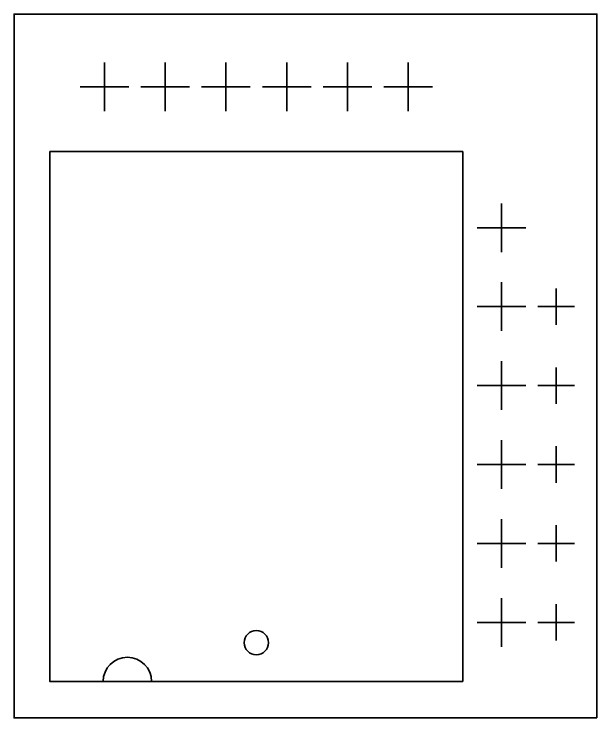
# Model space of a CAD drawing. Header units: inches. Extents: x -1481 to -429, y -1676 to -696.
# Drawn here: x -1204 to -964, y -985.7 to -695.7 of the extents above; entities that cross this region are included whole.
import ezdxf

# ---------------------------------------------------------------- set-up
doc = ezdxf.new("R2010")
doc.units = ezdxf.units.IN
doc.header["$MEASUREMENT"] = 0
doc.layers.add('Layer 1', color=7, linetype='Continuous')

# ---------------------------------------------------------------- blocks, each defined once
blk = doc.blocks.new('block 22')
at = {"layer": 'Layer 1', "color": 250, "lineweight": 35, "true_color": 0x231f20}
for points in [[(-1041.76, -715.7), (-1041.76, -735.73)], [(-1051.78, -725.72), (-1031.74, -725.72)]]:
    blk.add_lwpolyline(points, dxfattribs=at)
blk = doc.blocks.new('block 23')
at = {"layer": 'Layer 1', "color": 250, "lineweight": 35, "true_color": 0x231f20}
for points in [[(-1066.76, -715.7), (-1066.76, -735.73)], [(-1076.78, -725.72), (-1056.74, -725.72)]]:
    blk.add_lwpolyline(points, dxfattribs=at)
blk = doc.blocks.new('block 24')
at = {"layer": 'Layer 1', "color": 250, "lineweight": 35, "true_color": 0x231f20}
for points in [[(-1091.76, -715.7), (-1091.76, -735.73)], [(-1101.78, -725.72), (-1081.74, -725.72)]]:
    blk.add_lwpolyline(points, dxfattribs=at)
blk = doc.blocks.new('block 26')
at = {"layer": 'Layer 1', "color": 250, "lineweight": 35, "true_color": 0x231f20}
for points in [[(-1003.36, -826.28), (-1003.36, -806.24)], [(-1013.38, -816.26), (-993.35, -816.26)]]:
    blk.add_lwpolyline(points, dxfattribs=at)
blk = doc.blocks.new('block 27')
at = {"layer": 'Layer 1', "color": 250, "lineweight": 35, "true_color": 0x231f20}
for points in [[(-1003.36, -858.8), (-1003.36, -838.77)], [(-1013.38, -848.78), (-993.35, -848.78)]]:
    blk.add_lwpolyline(points, dxfattribs=at)
blk = doc.blocks.new('block 28')
at = {"layer": 'Layer 1', "color": 250, "lineweight": 35, "true_color": 0x231f20}
for points in [[(-1003.36, -793.76), (-1003.36, -773.72)], [(-1013.38, -783.74), (-993.35, -783.74)]]:
    blk.add_lwpolyline(points, dxfattribs=at)
blk = doc.blocks.new('block 29')
at = {"layer": 'Layer 1', "color": 250, "lineweight": 35, "true_color": 0x231f20}
for points in [[(-1003.36, -891.32), (-1003.36, -871.29)], [(-1013.38, -881.31), (-993.35, -881.31)]]:
    blk.add_lwpolyline(points, dxfattribs=at)
blk = doc.blocks.new('block 30')
at = {"layer": 'Layer 1', "color": 250, "lineweight": 35, "true_color": 0x231f20}
for points in [[(-1003.36, -923.85), (-1003.36, -903.81)], [(-1013.38, -913.83), (-993.35, -913.83)]]:
    blk.add_lwpolyline(points, dxfattribs=at)
blk = doc.blocks.new('block 31')
at = {"layer": 'Layer 1', "color": 250, "lineweight": 35, "true_color": 0x231f20}
for points in [[(-1003.36, -956.37), (-1003.36, -936.33)], [(-1013.38, -946.35), (-993.35, -946.35)]]:
    blk.add_lwpolyline(points, dxfattribs=at)
blk = doc.blocks.new('block 25')
at = {"layer": 'Layer 1'}
for name in ['block 28', 'block 26', 'block 27', 'block 29', 'block 30', 'block 31']:
    blk.add_blockref(name, (0, 0), dxfattribs=at)
blk = doc.blocks.new('block 33')
at = {"layer": 'Layer 1', "color": 250, "lineweight": 35, "true_color": 0x231f20}
for points in [[(-980.8, -823.76), (-980.8, -808.76)], [(-988.3, -816.26), (-973.3, -816.26)]]:
    blk.add_lwpolyline(points, dxfattribs=at)
blk = doc.blocks.new('block 34')
at = {"layer": 'Layer 1', "color": 250, "lineweight": 35, "true_color": 0x231f20}
for points in [[(-980.8, -856.28), (-980.8, -841.28)], [(-988.3, -848.78), (-973.3, -848.78)]]:
    blk.add_lwpolyline(points, dxfattribs=at)
blk = doc.blocks.new('block 35')
at = {"layer": 'Layer 1', "color": 250, "lineweight": 35, "true_color": 0x231f20}
for points in [[(-980.8, -888.81), (-980.8, -873.81)], [(-988.3, -881.31), (-973.3, -881.31)]]:
    blk.add_lwpolyline(points, dxfattribs=at)
blk = doc.blocks.new('block 36')
at = {"layer": 'Layer 1', "color": 250, "lineweight": 35, "true_color": 0x231f20}
for points in [[(-980.8, -921.33), (-980.8, -906.33)], [(-988.3, -913.83), (-973.3, -913.83)]]:
    blk.add_lwpolyline(points, dxfattribs=at)
blk = doc.blocks.new('block 37')
at = {"layer": 'Layer 1', "color": 250, "lineweight": 35, "true_color": 0x231f20}
for points in [[(-980.8, -953.85), (-980.8, -938.85)], [(-988.3, -946.35), (-973.3, -946.35)]]:
    blk.add_lwpolyline(points, dxfattribs=at)
blk = doc.blocks.new('block 32')
at = {"layer": 'Layer 1'}
for name in ['block 33', 'block 34', 'block 35', 'block 36', 'block 37']:
    blk.add_blockref(name, (0, 0), dxfattribs=at)
blk = doc.blocks.new('block 68')
at = {"layer": 'Layer 1', "color": 250, "lineweight": 35, "true_color": 0x231f20}
blk.add_open_spline([(-1099.24, -954.72), (-1099.24, -957.49), (-1101.48, -959.72), (-1104.24, -959.72), (-1107, -959.72), (-1109.24, -957.49), (-1109.24, -954.72), (-1109.24, -951.96), (-1107, -949.72), (-1104.24, -949.72), (-1101.48, -949.72), (-1099.24, -951.96), (-1099.24, -954.72)], degree=3, knots=[0, 0, 0, 0, 1, 1, 1, 2, 2, 2, 3, 3, 3, 4, 4, 4, 4], dxfattribs=at)

msp = doc.modelspace()

# ---------------------------------------------------------------- linework, layer by layer
at = {"layer": 'Layer 1', "color": 250, "lineweight": 35, "true_color": 0x231f20}
for points in [[(-964.01, -985.73), (-1204.01, -985.73), (-1204.01, -695.73), (-964.01, -695.73), (-964.01, -985.73)], [(-1166.76, -715.7), (-1166.76, -735.73)], [(-1141.76, -715.7), (-1141.76, -735.73)], [(-1116.76, -715.7), (-1116.76, -735.73)], [(-1176.78, -725.72), (-1156.74, -725.72)], [(-1151.78, -725.72), (-1131.74, -725.72)], [(-1126.78, -725.72), (-1106.74, -725.72)], [(-1019.24, -970.73), (-1189.24, -970.73), (-1189.24, -752.35), (-1019.24, -752.35), (-1019.24, -970.73)]]:
    msp.add_lwpolyline(points, dxfattribs=at)
msp.add_open_spline([(-1167.36, -970.73), (-1167.36, -965.2), (-1162.89, -960.73), (-1157.36, -960.73), (-1151.84, -960.73), (-1147.36, -965.2), (-1147.36, -970.73)], degree=3, knots=[0, 0, 0, 0, 1, 1, 1, 2, 2, 2, 2], dxfattribs=at)

# ---------------------------------------------------------------- block references
at = {"layer": 'Layer 1'}
for name in ['block 24', 'block 23', 'block 22', 'block 25', 'block 32', 'block 68']:
    msp.add_blockref(name, (0, 0), dxfattribs=at)

doc.saveas('drawing.dxf')
